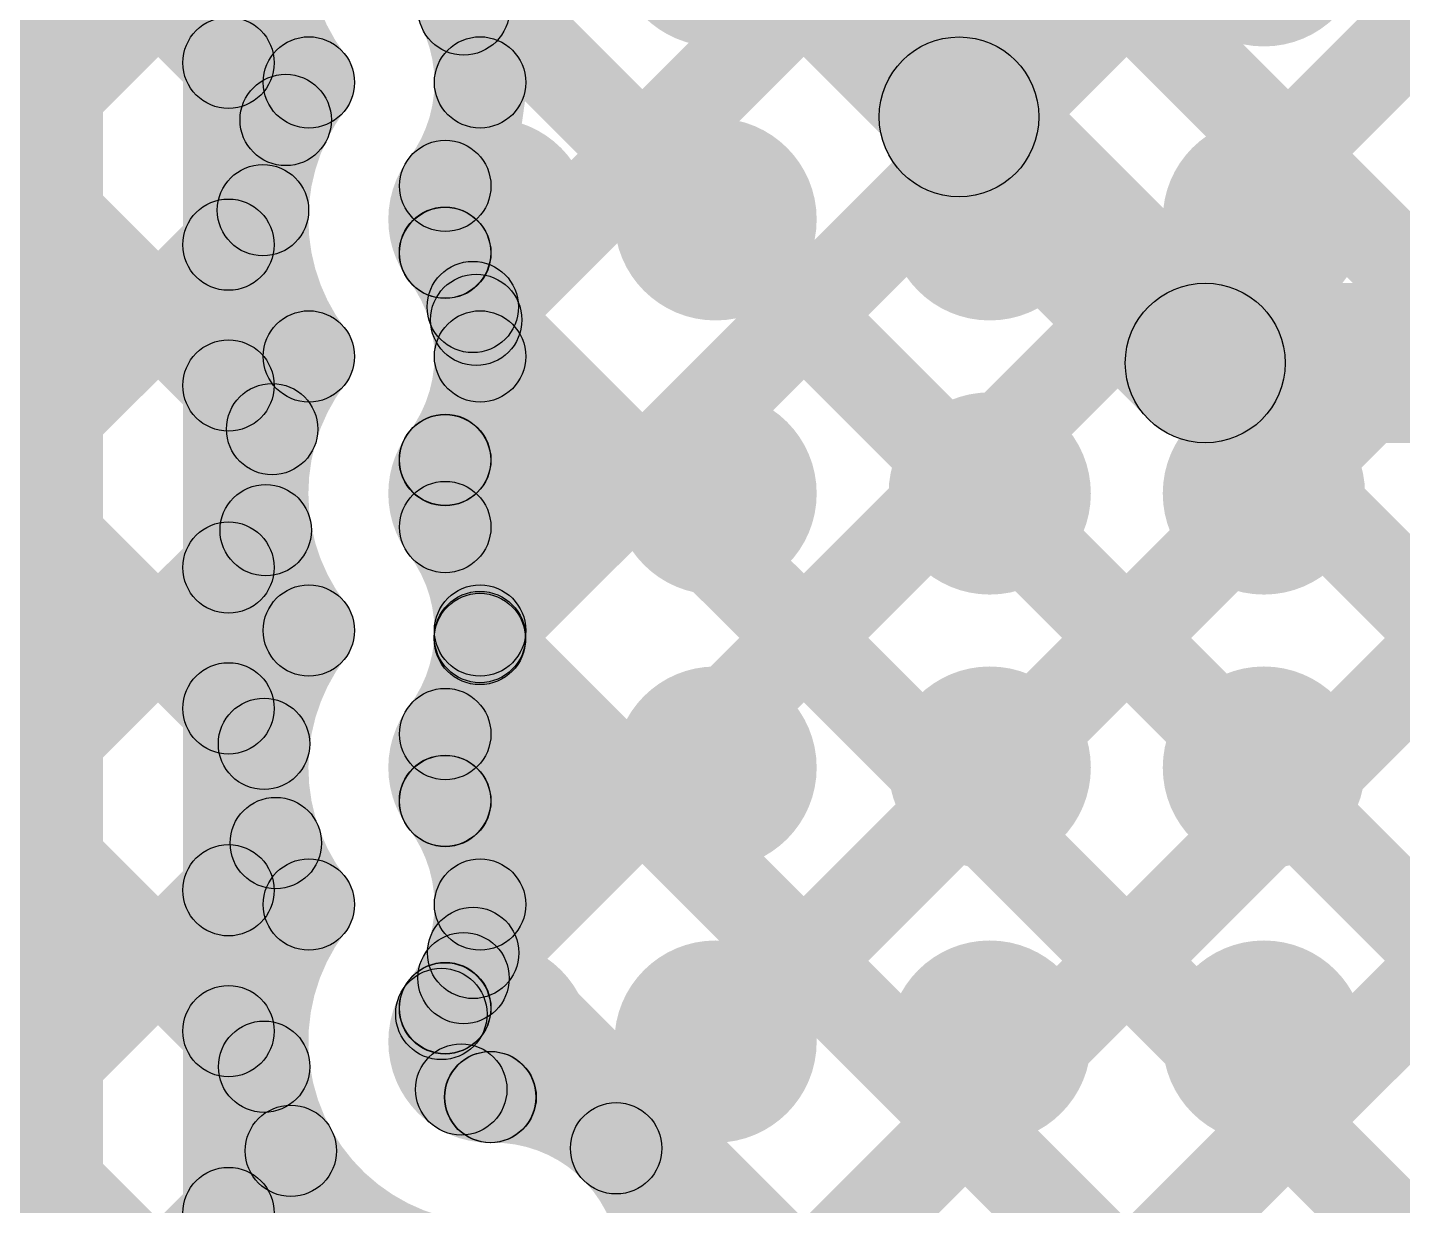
# Model space of a CAD drawing. Header units: millimetres. Extents: x -0.28 to 3.03, y -0.05 to 3.12.
# Drawn here: x 0.8594 to 0.9799, y 1.2116 to 1.3148 of the extents above; entities that cross this region are included whole.
import ezdxf

# ---------------------------------------------------------------- set-up
doc = ezdxf.new("R2010")
doc.units = ezdxf.units.MM
doc.header["$MEASUREMENT"] = 0
for name, color, linetype in [('BottomLayer', 5, 'Continuous'), ('TopLayer', 1, 'Continuous'), ('TopOverlay', 2, 'Continuous'), ('ViaHoleLayer', 16, 'Continuous')]:
    doc.layers.add(name, color=color, linetype=linetype)

msp = doc.modelspace()

# ---------------------------------------------------------------- hatches: boundary and pattern name
at = {"layer": 'BottomLayer'}
for points in [[(0.866, 0.978), (0.854, 0.978), (0.854, 1.473), (0.866, 1.473)], [(0.90042, 1.22871), (0.89476, 1.23436), (1.13145, 1.47106), (1.13711, 1.4654)], [(0.90044, 1.31358), (0.89478, 1.31924), (1.04412, 1.46857), (1.04977, 1.46291)], [(0.90152, 1.28638), (0.89587, 1.29204), (1.07164, 1.46781), (1.07729, 1.46215)], [(0.90185, 1.25843), (0.8962, 1.26408), (1.10018, 1.46806), (1.10583, 1.46241)], [(0.881, 0.98504), (0.873, 0.98504), (0.873, 1.45779), (0.881, 1.45779)], [(0.91379, 1.21379), (0.90813, 1.21945), (1.14167, 1.45299), (1.14733, 1.44733)], [(0.92071, 1.19243), (0.91506, 1.19809), (1.16302, 1.44606), (1.16868, 1.4404)], [(0.92738, 1.17082), (0.92173, 1.17648), (1.1911, 1.44585), (1.19676, 1.44019)], [(0.91572, 1.35221), (0.92138, 1.35787), (1.17169, 1.10756), (1.16603, 1.1019)], [(0.9095, 1.33015), (0.91516, 1.33581), (1.14947, 1.1015), (1.14381, 1.09584)], [(0.89253, 1.31883), (0.89819, 1.32449), (1.13691, 1.08577), (1.13125, 1.08012)], [(0.87417, 1.30891), (0.87983, 1.31457), (0.88484, 1.30956), (0.87918, 1.3039)], [(0.87983, 1.29297), (0.87417, 1.29863), (0.87719, 1.30164), (0.88284, 1.29599)], [(0.89558, 1.28751), (0.90123, 1.29316), (1.11283, 1.08157), (1.10717, 1.07591)], [(0.87417, 1.28063), (0.87983, 1.28629), (0.88365, 1.28247), (0.87799, 1.27681)], [(0.87983, 1.26469), (0.87417, 1.27034), (0.87743, 1.27361), (0.88309, 1.26795)], [(0.8962, 1.2586), (0.90186, 1.26425), (1.08145, 1.08466), (1.0758, 1.079)], [(0.87417, 1.25234), (0.87983, 1.258), (0.88294, 1.25489), (0.87728, 1.24924)], [(0.87983, 1.2364), (0.87417, 1.24206), (0.87831, 1.24619), (0.88396, 1.24054)], [(0.8956, 1.23091), (0.90126, 1.23657), (1.05303, 1.0848), (1.04737, 1.07915)], [(0.87417, 1.22406), (0.87983, 1.22972), (0.88295, 1.22659), (0.87729, 1.22094)], [(0.87983, 1.20812), (0.87417, 1.21377), (0.87963, 1.21923), (0.88528, 1.21357)]]:
    msp.add_hatch(color=5, dxfattribs=at).paths.add_polyline_path(points)
h = msp.add_hatch(color=5, dxfattribs=at)
edge = h.paths.add_edge_path()
edge.add_arc((0.89986, 1.32203), 0.00886, 0, 360)
h = msp.add_hatch(color=5, dxfattribs=at)
edge = h.paths.add_edge_path()
edge.add_arc((0.91967, 1.32203), 0.00886, 0, 360)
h = msp.add_hatch(color=5, dxfattribs=at)
edge = h.paths.add_edge_path()
edge.add_arc((0.94369, 1.32203), 0.00886, 0, 360)
h = msp.add_hatch(color=5, dxfattribs=at)
edge = h.paths.add_edge_path()
edge.add_arc((0.96771, 1.32203), 0.00886, 0, 360)
h = msp.add_hatch(color=5, dxfattribs=at)
edge = h.paths.add_edge_path()
edge.add_arc((0.89761, 1.31641), 0.004, 0, 360)
h = msp.add_hatch(color=5, dxfattribs=at)
edge = h.paths.add_edge_path()
edge.add_arc((0.877, 1.31174), 0.004, 0, 360)
h = msp.add_hatch(color=5, dxfattribs=at)
edge = h.paths.add_edge_path()
edge.add_arc((0.88404, 1.31002), 0.004, 0, 360)
h = msp.add_hatch(color=5, dxfattribs=at)
edge = h.paths.add_edge_path()
edge.add_arc((0.88404, 1.31002), 0.004, 0, 360)
h = msp.add_hatch(color=5, dxfattribs=at)
edge = h.paths.add_edge_path()
edge.add_arc((0.89904, 1.31002), 0.004, 0, 360)
h = msp.add_hatch(color=5, dxfattribs=at)
edge = h.paths.add_edge_path()
edge.add_arc((0.89904, 1.31002), 0.004, 0, 360)
h = msp.add_hatch(color=5, dxfattribs=at)
edge = h.paths.add_edge_path()
edge.add_arc((0.89904, 1.31002), 0.004, 0, 360)
h = msp.add_hatch(color=5, dxfattribs=at)
edge = h.paths.add_edge_path()
edge.add_arc((0.89904, 1.31002), 0.004, 0, 360)
h = msp.add_hatch(color=5, dxfattribs=at)
edge = h.paths.add_edge_path()
edge.add_arc((0.88201, 1.30673), 0.004, 0, 360)
h = msp.add_hatch(color=5, dxfattribs=at)
edge = h.paths.add_edge_path()
edge.add_arc((0.89986, 1.29802), 0.00886, 0, 360)
h = msp.add_hatch(color=5, dxfattribs=at)
edge = h.paths.add_edge_path()
edge.add_arc((0.91967, 1.29802), 0.00886, 0, 360)
h = msp.add_hatch(color=5, dxfattribs=at)
edge = h.paths.add_edge_path()
edge.add_arc((0.94369, 1.29802), 0.00886, 0, 360)
h = msp.add_hatch(color=5, dxfattribs=at)
edge = h.paths.add_edge_path()
edge.add_arc((0.96771, 1.29802), 0.00886, 0, 360)
h = msp.add_hatch(color=5, dxfattribs=at)
edge = h.paths.add_edge_path()
edge.add_arc((0.89599, 1.30095), 0.004, 0, 360)
h = msp.add_hatch(color=5, dxfattribs=at)
edge = h.paths.add_edge_path()
edge.add_arc((0.89599, 1.30095), 0.004, 0, 360)
h = msp.add_hatch(color=5, dxfattribs=at)
edge = h.paths.add_edge_path()
edge.add_arc((0.89599, 1.30095), 0.004, 0, 360)
h = msp.add_hatch(color=5, dxfattribs=at)
edge = h.paths.add_edge_path()
edge.add_arc((0.88002, 1.29882), 0.004, 0, 360)
h = msp.add_hatch(color=5, dxfattribs=at)
edge = h.paths.add_edge_path()
edge.add_arc((0.877, 1.2958), 0.004, 0, 360)
h = msp.add_hatch(color=5, dxfattribs=at)
edge = h.paths.add_edge_path()
edge.add_arc((0.89597, 1.2951), 0.004, 0, 360)
h = msp.add_hatch(color=5, dxfattribs=at)
edge = h.paths.add_edge_path()
edge.add_arc((0.89597, 1.2951), 0.004, 0, 360)
h = msp.add_hatch(color=5, dxfattribs=at)
edge = h.paths.add_edge_path()
edge.add_arc((0.89599, 1.29508), 0.004, 0, 360)
h = msp.add_hatch(color=5, dxfattribs=at)
edge = h.paths.add_edge_path()
edge.add_arc((0.8984, 1.29034), 0.004, 0, 360)
h = msp.add_hatch(color=5, dxfattribs=at)
edge = h.paths.add_edge_path()
edge.add_arc((0.8987, 1.28921), 0.004, 0, 360)
h = msp.add_hatch(color=5, dxfattribs=at)
edge = h.paths.add_edge_path()
edge.add_arc((0.88404, 1.28601), 0.004, 0, 360)
h = msp.add_hatch(color=5, dxfattribs=at)
edge = h.paths.add_edge_path()
edge.add_arc((0.88404, 1.28601), 0.004, 0, 360)
h = msp.add_hatch(color=5, dxfattribs=at)
edge = h.paths.add_edge_path()
edge.add_arc((0.89904, 1.28601), 0.004, 0, 360)
h = msp.add_hatch(color=5, dxfattribs=at)
edge = h.paths.add_edge_path()
edge.add_arc((0.89904, 1.28601), 0.004, 0, 360)
h = msp.add_hatch(color=5, dxfattribs=at)
edge = h.paths.add_edge_path()
edge.add_arc((0.89904, 1.28601), 0.004, 0, 360)
h = msp.add_hatch(color=5, dxfattribs=at)
edge = h.paths.add_edge_path()
edge.add_arc((0.89904, 1.28601), 0.004, 0, 360)
h = msp.add_hatch(color=5, dxfattribs=at)
edge = h.paths.add_edge_path()
edge.add_arc((0.877, 1.28346), 0.004, 0, 360)
h = msp.add_hatch(color=5, dxfattribs=at)
edge = h.paths.add_edge_path()
edge.add_arc((0.88082, 1.27964), 0.004, 0, 360)
h = msp.add_hatch(color=5, dxfattribs=at)
edge = h.paths.add_edge_path()
edge.add_arc((0.89986, 1.274), 0.00886, 0, 360)
h = msp.add_hatch(color=5, dxfattribs=at)
edge = h.paths.add_edge_path()
edge.add_arc((0.91967, 1.274), 0.00886, 0, 360)
h = msp.add_hatch(color=5, dxfattribs=at)
edge = h.paths.add_edge_path()
edge.add_arc((0.94369, 1.274), 0.00886, 0, 360)
h = msp.add_hatch(color=5, dxfattribs=at)
edge = h.paths.add_edge_path()
edge.add_arc((0.96771, 1.274), 0.00886, 0, 360)
h = msp.add_hatch(color=5, dxfattribs=at)
edge = h.paths.add_edge_path()
edge.add_arc((0.89597, 1.27692), 0.004, 0, 360)
h = msp.add_hatch(color=5, dxfattribs=at)
edge = h.paths.add_edge_path()
edge.add_arc((0.89597, 1.27692), 0.004, 0, 360)
h = msp.add_hatch(color=5, dxfattribs=at)
edge = h.paths.add_edge_path()
edge.add_arc((0.89599, 1.27694), 0.004, 0, 360)
h = msp.add_hatch(color=5, dxfattribs=at)
edge = h.paths.add_edge_path()
edge.add_arc((0.88026, 1.27078), 0.004, 0, 360)
h = msp.add_hatch(color=5, dxfattribs=at)
edge = h.paths.add_edge_path()
edge.add_arc((0.89599, 1.27106), 0.004, 0, 360)
h = msp.add_hatch(color=5, dxfattribs=at)
edge = h.paths.add_edge_path()
edge.add_arc((0.89599, 1.27106), 0.004, 0, 360)
h = msp.add_hatch(color=5, dxfattribs=at)
edge = h.paths.add_edge_path()
edge.add_arc((0.89599, 1.27106), 0.004, 0, 360)
h = msp.add_hatch(color=5, dxfattribs=at)
edge = h.paths.add_edge_path()
edge.add_arc((0.877, 1.26751), 0.004, 0, 360)
h = msp.add_hatch(color=5, dxfattribs=at)
edge = h.paths.add_edge_path()
edge.add_arc((0.88404, 1.26199), 0.004, 0, 360)
h = msp.add_hatch(color=5, dxfattribs=at)
edge = h.paths.add_edge_path()
edge.add_arc((0.88404, 1.26199), 0.004, 0, 360)
h = msp.add_hatch(color=5, dxfattribs=at)
edge = h.paths.add_edge_path()
edge.add_arc((0.89902, 1.26125), 0.004, 0, 360)
h = msp.add_hatch(color=5, dxfattribs=at)
edge = h.paths.add_edge_path()
edge.add_arc((0.89903, 1.26142), 0.004, 0, 360)
h = msp.add_hatch(color=5, dxfattribs=at)
edge = h.paths.add_edge_path()
edge.add_arc((0.89904, 1.26199), 0.004, 0, 360)
h = msp.add_hatch(color=5, dxfattribs=at)
edge = h.paths.add_edge_path()
edge.add_arc((0.89904, 1.26199), 0.004, 0, 360)
h = msp.add_hatch(color=5, dxfattribs=at)
edge = h.paths.add_edge_path()
edge.add_arc((0.89904, 1.26199), 0.004, 0, 360)
h = msp.add_hatch(color=5, dxfattribs=at)
edge = h.paths.add_edge_path()
edge.add_arc((0.89904, 1.26199), 0.004, 0, 360)
h = msp.add_hatch(color=5, dxfattribs=at)
edge = h.paths.add_edge_path()
edge.add_arc((0.877, 1.25517), 0.004, 0, 360)
h = msp.add_hatch(color=5, dxfattribs=at)
edge = h.paths.add_edge_path()
edge.add_arc((0.89986, 1.24998), 0.00886, 0, 360)
h = msp.add_hatch(color=5, dxfattribs=at)
edge = h.paths.add_edge_path()
edge.add_arc((0.91967, 1.24998), 0.00886, 0, 360)
h = msp.add_hatch(color=5, dxfattribs=at)
edge = h.paths.add_edge_path()
edge.add_arc((0.94369, 1.24998), 0.00886, 0, 360)
h = msp.add_hatch(color=5, dxfattribs=at)
edge = h.paths.add_edge_path()
edge.add_arc((0.96771, 1.24998), 0.00886, 0, 360)
h = msp.add_hatch(color=5, dxfattribs=at)
edge = h.paths.add_edge_path()
edge.add_arc((0.89599, 1.25292), 0.004, 0, 360)
h = msp.add_hatch(color=5, dxfattribs=at)
edge = h.paths.add_edge_path()
edge.add_arc((0.89599, 1.25292), 0.004, 0, 360)
h = msp.add_hatch(color=5, dxfattribs=at)
edge = h.paths.add_edge_path()
edge.add_arc((0.89599, 1.25292), 0.004, 0, 360)
h = msp.add_hatch(color=5, dxfattribs=at)
edge = h.paths.add_edge_path()
edge.add_arc((0.88011, 1.25206), 0.004, 0, 360)
h = msp.add_hatch(color=5, dxfattribs=at)
edge = h.paths.add_edge_path()
edge.add_arc((0.89597, 1.24707), 0.004, 0, 360)
h = msp.add_hatch(color=5, dxfattribs=at)
edge = h.paths.add_edge_path()
edge.add_arc((0.89597, 1.24707), 0.004, 0, 360)
h = msp.add_hatch(color=5, dxfattribs=at)
edge = h.paths.add_edge_path()
edge.add_arc((0.89599, 1.24705), 0.004, 0, 360)
h = msp.add_hatch(color=5, dxfattribs=at)
edge = h.paths.add_edge_path()
edge.add_arc((0.88114, 1.24337), 0.004, 0, 360)
h = msp.add_hatch(color=5, dxfattribs=at)
edge = h.paths.add_edge_path()
edge.add_arc((0.877, 1.23923), 0.004, 0, 360)
h = msp.add_hatch(color=5, dxfattribs=at)
edge = h.paths.add_edge_path()
edge.add_arc((0.88404, 1.23798), 0.004, 0, 360)
h = msp.add_hatch(color=5, dxfattribs=at)
edge = h.paths.add_edge_path()
edge.add_arc((0.88404, 1.23798), 0.004, 0, 360)
h = msp.add_hatch(color=5, dxfattribs=at)
edge = h.paths.add_edge_path()
edge.add_arc((0.89904, 1.23798), 0.004, 0, 360)
h = msp.add_hatch(color=5, dxfattribs=at)
edge = h.paths.add_edge_path()
edge.add_arc((0.89904, 1.23798), 0.004, 0, 360)
h = msp.add_hatch(color=5, dxfattribs=at)
edge = h.paths.add_edge_path()
edge.add_arc((0.89904, 1.23798), 0.004, 0, 360)
h = msp.add_hatch(color=5, dxfattribs=at)
edge = h.paths.add_edge_path()
edge.add_arc((0.89904, 1.23798), 0.004, 0, 360)
h = msp.add_hatch(color=5, dxfattribs=at)
edge = h.paths.add_edge_path()
edge.add_arc((0.89843, 1.23374), 0.004, 0, 360)
h = msp.add_hatch(color=5, dxfattribs=at)
edge = h.paths.add_edge_path()
edge.add_arc((0.89986, 1.22597), 0.00886, 0, 360)
h = msp.add_hatch(color=5, dxfattribs=at)
edge = h.paths.add_edge_path()
edge.add_arc((0.89759, 1.23153), 0.004, 0, 360)
h = msp.add_hatch(color=5, dxfattribs=at)
edge = h.paths.add_edge_path()
edge.add_arc((0.91967, 1.22597), 0.00886, 0, 360)
h = msp.add_hatch(color=5, dxfattribs=at)
edge = h.paths.add_edge_path()
edge.add_arc((0.94369, 1.22597), 0.00886, 0, 360)
h = msp.add_hatch(color=5, dxfattribs=at)
edge = h.paths.add_edge_path()
edge.add_arc((0.96771, 1.22597), 0.00886, 0, 360)
h = msp.add_hatch(color=5, dxfattribs=at)
edge = h.paths.add_edge_path()
edge.add_arc((0.89565, 1.22839), 0.004, 0, 360)
h = msp.add_hatch(color=5, dxfattribs=at)
edge = h.paths.add_edge_path()
edge.add_arc((0.89597, 1.22888), 0.004, 0, 360)
h = msp.add_hatch(color=5, dxfattribs=at)
edge = h.paths.add_edge_path()
edge.add_arc((0.89599, 1.22891), 0.004, 0, 360)
h = msp.add_hatch(color=5, dxfattribs=at)
edge = h.paths.add_edge_path()
edge.add_arc((0.877, 1.22689), 0.004, 0, 360)
h = msp.add_hatch(color=5, dxfattribs=at)
edge = h.paths.add_edge_path()
edge.add_arc((0.88012, 1.22377), 0.004, 0, 360)
h = msp.add_hatch(color=5, dxfattribs=at)
edge = h.paths.add_edge_path()
edge.add_arc((0.89739, 1.22178), 0.004, 0, 360)
h = msp.add_hatch(color=5, dxfattribs=at)
edge = h.paths.add_edge_path()
edge.add_arc((0.89993, 1.22111), 0.004, 0, 360)
h = msp.add_hatch(color=5, dxfattribs=at)
edge = h.paths.add_edge_path()
edge.add_arc((0.89996, 1.22111), 0.004, 0, 360)
h = msp.add_hatch(color=5, dxfattribs=at)
edge = h.paths.add_edge_path()
edge.add_arc((0.88246, 1.2164), 0.004, 0, 360)
h = msp.add_hatch(color=5, dxfattribs=at)
edge = h.paths.add_edge_path()
edge.add_arc((0.91096, 1.21662), 0.004, 0, 360)
h = msp.add_hatch(color=5, dxfattribs=at)
edge = h.paths.add_edge_path()
edge.add_arc((0.877, 1.21095), 0.004, 0, 360)
at = {"layer": 'TopLayer'}
for points in [[(0.65535, 1.52773), (0.66101, 1.53339), (0.88484, 1.30956), (0.87918, 1.3039)], [(0.65535, 1.49945), (0.66101, 1.5051), (0.88365, 1.28247), (0.87799, 1.27681)], [(0.90152, 1.28638), (0.89587, 1.29204), (1.0803, 1.47647), (1.08596, 1.47082)], [(0.90185, 1.25843), (0.8962, 1.26408), (1.10604, 1.47393), (1.11169, 1.46827)], [(0.90044, 1.31358), (0.89478, 1.31924), (1.04868, 1.47314), (1.05434, 1.46748)], [(0.90042, 1.22871), (0.89476, 1.23436), (1.13145, 1.47106), (1.13711, 1.4654)], [(0.66435, 1.46216), (0.67001, 1.46782), (0.88294, 1.25489), (0.87728, 1.24924)], [(0.91379, 1.21379), (0.90813, 1.21945), (1.14167, 1.45299), (1.14733, 1.44733)], [(0.92071, 1.19243), (0.91506, 1.19809), (1.16302, 1.44606), (1.16868, 1.4404)], [(0.92738, 1.17082), (0.92173, 1.17648), (1.1857, 1.44045), (1.19135, 1.43479)], [(0.66435, 1.43388), (0.67001, 1.43954), (0.88295, 1.22659), (0.87729, 1.22094)], [(0.65468, 1.41527), (0.66033, 1.42093), (0.90278, 1.17849), (0.89712, 1.17283)], [(0.91572, 1.35221), (0.92138, 1.35787), (1.17169, 1.10756), (1.16603, 1.1019)], [(0.9095, 1.33015), (0.91516, 1.33581), (1.14947, 1.1015), (1.14381, 1.09584)], [(0.52574, 0.96717), (0.52009, 0.97283), (0.87809, 1.33083), (0.88375, 1.32517)], [(0.89253, 1.31883), (0.89819, 1.32449), (1.13691, 1.08577), (1.13125, 1.08012)], [(0.55403, 0.96717), (0.54837, 0.97283), (0.87719, 1.30164), (0.88284, 1.29599)], [(0.89558, 1.28751), (0.90123, 1.29316), (1.11283, 1.08157), (1.10717, 1.07591)], [(0.58231, 0.96717), (0.57666, 0.97283), (0.87743, 1.27361), (0.88309, 1.26795)], [(0.8962, 1.2586), (0.90186, 1.26425), (1.08145, 1.08466), (1.0758, 1.079)], [(0.6106, 0.96717), (0.60494, 0.97283), (0.87831, 1.24619), (0.88396, 1.24054)], [(0.8956, 1.23091), (0.90126, 1.23657), (1.05303, 1.0848), (1.04737, 1.07915)], [(0.63888, 0.96717), (0.63323, 0.97283), (0.87963, 1.21923), (0.88528, 1.21357)]]:
    msp.add_hatch(color=1, dxfattribs=at).paths.add_polyline_path(points)
h = msp.add_hatch(color=1, dxfattribs=at)
edge = h.paths.add_edge_path()
edge.add_arc((0.89986, 1.32203), 0.00886, 0, 360)
h = msp.add_hatch(color=1, dxfattribs=at)
edge = h.paths.add_edge_path()
edge.add_arc((0.91967, 1.32203), 0.00886, 0, 360)
h = msp.add_hatch(color=1, dxfattribs=at)
edge = h.paths.add_edge_path()
edge.add_arc((0.94369, 1.32203), 0.00886, 0, 360)
h = msp.add_hatch(color=1, dxfattribs=at)
edge = h.paths.add_edge_path()
edge.add_arc((0.96771, 1.32203), 0.00886, 0, 360)
h = msp.add_hatch(color=1, dxfattribs=at)
edge = h.paths.add_edge_path()
edge.add_arc((0.89761, 1.31641), 0.004, 0, 360)
h = msp.add_hatch(color=1, dxfattribs=at)
edge = h.paths.add_edge_path()
edge.add_arc((0.88404, 1.31002), 0.004, 0, 360)
h = msp.add_hatch(color=1, dxfattribs=at)
edge = h.paths.add_edge_path()
edge.add_arc((0.88404, 1.31002), 0.004, 0, 360)
h = msp.add_hatch(color=1, dxfattribs=at)
edge = h.paths.add_edge_path()
edge.add_arc((0.89904, 1.31002), 0.004, 0, 360)
h = msp.add_hatch(color=1, dxfattribs=at)
edge = h.paths.add_edge_path()
edge.add_arc((0.89904, 1.31002), 0.004, 0, 360)
h = msp.add_hatch(color=1, dxfattribs=at)
edge = h.paths.add_edge_path()
edge.add_arc((0.89904, 1.31002), 0.004, 0, 360)
h = msp.add_hatch(color=1, dxfattribs=at)
edge = h.paths.add_edge_path()
edge.add_arc((0.89904, 1.31002), 0.004, 0, 360)
h = msp.add_hatch(color=1, dxfattribs=at)
edge = h.paths.add_edge_path()
edge.add_arc((0.88201, 1.30673), 0.004, 0, 360)
h = msp.add_hatch(color=1, dxfattribs=at)
edge = h.paths.add_edge_path()
edge.add_arc((0.89986, 1.29802), 0.00886, 0, 360)
h = msp.add_hatch(color=1, dxfattribs=at)
edge = h.paths.add_edge_path()
edge.add_arc((0.91967, 1.29802), 0.00886, 0, 360)
h = msp.add_hatch(color=1, dxfattribs=at)
edge = h.paths.add_edge_path()
edge.add_arc((0.94369, 1.29802), 0.00886, 0, 360)
h = msp.add_hatch(color=1, dxfattribs=at)
edge = h.paths.add_edge_path()
edge.add_arc((0.96771, 1.29802), 0.00886, 0, 360)
h = msp.add_hatch(color=1, dxfattribs=at)
edge = h.paths.add_edge_path()
edge.add_arc((0.89599, 1.30095), 0.004, 0, 360)
h = msp.add_hatch(color=1, dxfattribs=at)
edge = h.paths.add_edge_path()
edge.add_arc((0.89599, 1.30095), 0.004, 0, 360)
h = msp.add_hatch(color=1, dxfattribs=at)
edge = h.paths.add_edge_path()
edge.add_arc((0.89599, 1.30095), 0.004, 0, 360)
h = msp.add_hatch(color=1, dxfattribs=at)
edge = h.paths.add_edge_path()
edge.add_arc((0.88002, 1.29882), 0.004, 0, 360)
h = msp.add_hatch(color=1, dxfattribs=at)
edge = h.paths.add_edge_path()
edge.add_arc((0.89597, 1.2951), 0.004, 0, 360)
h = msp.add_hatch(color=1, dxfattribs=at)
edge = h.paths.add_edge_path()
edge.add_arc((0.89597, 1.2951), 0.004, 0, 360)
h = msp.add_hatch(color=1, dxfattribs=at)
edge = h.paths.add_edge_path()
edge.add_arc((0.89599, 1.29508), 0.004, 0, 360)
h = msp.add_hatch(color=1, dxfattribs=at)
edge = h.paths.add_edge_path()
edge.add_arc((0.8984, 1.29034), 0.004, 0, 360)
h = msp.add_hatch(color=1, dxfattribs=at)
edge = h.paths.add_edge_path()
edge.add_arc((0.8987, 1.28921), 0.004, 0, 360)
h = msp.add_hatch(color=1, dxfattribs=at)
edge = h.paths.add_edge_path()
edge.add_arc((0.88404, 1.28601), 0.004, 0, 360)
h = msp.add_hatch(color=1, dxfattribs=at)
edge = h.paths.add_edge_path()
edge.add_arc((0.88404, 1.28601), 0.004, 0, 360)
h = msp.add_hatch(color=1, dxfattribs=at)
edge = h.paths.add_edge_path()
edge.add_arc((0.89904, 1.28601), 0.004, 0, 360)
h = msp.add_hatch(color=1, dxfattribs=at)
edge = h.paths.add_edge_path()
edge.add_arc((0.89904, 1.28601), 0.004, 0, 360)
h = msp.add_hatch(color=1, dxfattribs=at)
edge = h.paths.add_edge_path()
edge.add_arc((0.89904, 1.28601), 0.004, 0, 360)
h = msp.add_hatch(color=1, dxfattribs=at)
edge = h.paths.add_edge_path()
edge.add_arc((0.89904, 1.28601), 0.004, 0, 360)
h = msp.add_hatch(color=1, dxfattribs=at)
edge = h.paths.add_edge_path()
edge.add_arc((0.88082, 1.27964), 0.004, 0, 360)
h = msp.add_hatch(color=1, dxfattribs=at)
edge = h.paths.add_edge_path()
edge.add_arc((0.89986, 1.274), 0.00886, 0, 360)
h = msp.add_hatch(color=1, dxfattribs=at)
edge = h.paths.add_edge_path()
edge.add_arc((0.91967, 1.274), 0.00886, 0, 360)
h = msp.add_hatch(color=1, dxfattribs=at)
edge = h.paths.add_edge_path()
edge.add_arc((0.94369, 1.274), 0.00886, 0, 360)
h = msp.add_hatch(color=1, dxfattribs=at)
edge = h.paths.add_edge_path()
edge.add_arc((0.96771, 1.274), 0.00886, 0, 360)
h = msp.add_hatch(color=1, dxfattribs=at)
edge = h.paths.add_edge_path()
edge.add_arc((0.89597, 1.27692), 0.004, 0, 360)
h = msp.add_hatch(color=1, dxfattribs=at)
edge = h.paths.add_edge_path()
edge.add_arc((0.89597, 1.27692), 0.004, 0, 360)
h = msp.add_hatch(color=1, dxfattribs=at)
edge = h.paths.add_edge_path()
edge.add_arc((0.89599, 1.27694), 0.004, 0, 360)
h = msp.add_hatch(color=1, dxfattribs=at)
edge = h.paths.add_edge_path()
edge.add_arc((0.88026, 1.27078), 0.004, 0, 360)
h = msp.add_hatch(color=1, dxfattribs=at)
edge = h.paths.add_edge_path()
edge.add_arc((0.89599, 1.27106), 0.004, 0, 360)
h = msp.add_hatch(color=1, dxfattribs=at)
edge = h.paths.add_edge_path()
edge.add_arc((0.89599, 1.27106), 0.004, 0, 360)
h = msp.add_hatch(color=1, dxfattribs=at)
edge = h.paths.add_edge_path()
edge.add_arc((0.89599, 1.27106), 0.004, 0, 360)
h = msp.add_hatch(color=1, dxfattribs=at)
edge = h.paths.add_edge_path()
edge.add_arc((0.88404, 1.26199), 0.004, 0, 360)
h = msp.add_hatch(color=1, dxfattribs=at)
edge = h.paths.add_edge_path()
edge.add_arc((0.88404, 1.26199), 0.004, 0, 360)
h = msp.add_hatch(color=1, dxfattribs=at)
edge = h.paths.add_edge_path()
edge.add_arc((0.89902, 1.26125), 0.004, 0, 360)
h = msp.add_hatch(color=1, dxfattribs=at)
edge = h.paths.add_edge_path()
edge.add_arc((0.89903, 1.26142), 0.004, 0, 360)
h = msp.add_hatch(color=1, dxfattribs=at)
edge = h.paths.add_edge_path()
edge.add_arc((0.89904, 1.26199), 0.004, 0, 360)
h = msp.add_hatch(color=1, dxfattribs=at)
edge = h.paths.add_edge_path()
edge.add_arc((0.89904, 1.26199), 0.004, 0, 360)
h = msp.add_hatch(color=1, dxfattribs=at)
edge = h.paths.add_edge_path()
edge.add_arc((0.89904, 1.26199), 0.004, 0, 360)
h = msp.add_hatch(color=1, dxfattribs=at)
edge = h.paths.add_edge_path()
edge.add_arc((0.89904, 1.26199), 0.004, 0, 360)
h = msp.add_hatch(color=1, dxfattribs=at)
edge = h.paths.add_edge_path()
edge.add_arc((0.89986, 1.24998), 0.00886, 0, 360)
h = msp.add_hatch(color=1, dxfattribs=at)
edge = h.paths.add_edge_path()
edge.add_arc((0.91967, 1.24998), 0.00886, 0, 360)
h = msp.add_hatch(color=1, dxfattribs=at)
edge = h.paths.add_edge_path()
edge.add_arc((0.94369, 1.24998), 0.00886, 0, 360)
h = msp.add_hatch(color=1, dxfattribs=at)
edge = h.paths.add_edge_path()
edge.add_arc((0.96771, 1.24998), 0.00886, 0, 360)
h = msp.add_hatch(color=1, dxfattribs=at)
edge = h.paths.add_edge_path()
edge.add_arc((0.89599, 1.25292), 0.004, 0, 360)
h = msp.add_hatch(color=1, dxfattribs=at)
edge = h.paths.add_edge_path()
edge.add_arc((0.89599, 1.25292), 0.004, 0, 360)
h = msp.add_hatch(color=1, dxfattribs=at)
edge = h.paths.add_edge_path()
edge.add_arc((0.89599, 1.25292), 0.004, 0, 360)
h = msp.add_hatch(color=1, dxfattribs=at)
edge = h.paths.add_edge_path()
edge.add_arc((0.88011, 1.25206), 0.004, 0, 360)
h = msp.add_hatch(color=1, dxfattribs=at)
edge = h.paths.add_edge_path()
edge.add_arc((0.89597, 1.24707), 0.004, 0, 360)
h = msp.add_hatch(color=1, dxfattribs=at)
edge = h.paths.add_edge_path()
edge.add_arc((0.89597, 1.24707), 0.004, 0, 360)
h = msp.add_hatch(color=1, dxfattribs=at)
edge = h.paths.add_edge_path()
edge.add_arc((0.89599, 1.24705), 0.004, 0, 360)
h = msp.add_hatch(color=1, dxfattribs=at)
edge = h.paths.add_edge_path()
edge.add_arc((0.88114, 1.24337), 0.004, 0, 360)
h = msp.add_hatch(color=1, dxfattribs=at)
edge = h.paths.add_edge_path()
edge.add_arc((0.88404, 1.23798), 0.004, 0, 360)
h = msp.add_hatch(color=1, dxfattribs=at)
edge = h.paths.add_edge_path()
edge.add_arc((0.88404, 1.23798), 0.004, 0, 360)
h = msp.add_hatch(color=1, dxfattribs=at)
edge = h.paths.add_edge_path()
edge.add_arc((0.89904, 1.23798), 0.004, 0, 360)
h = msp.add_hatch(color=1, dxfattribs=at)
edge = h.paths.add_edge_path()
edge.add_arc((0.89904, 1.23798), 0.004, 0, 360)
h = msp.add_hatch(color=1, dxfattribs=at)
edge = h.paths.add_edge_path()
edge.add_arc((0.89904, 1.23798), 0.004, 0, 360)
h = msp.add_hatch(color=1, dxfattribs=at)
edge = h.paths.add_edge_path()
edge.add_arc((0.89904, 1.23798), 0.004, 0, 360)
h = msp.add_hatch(color=1, dxfattribs=at)
edge = h.paths.add_edge_path()
edge.add_arc((0.89843, 1.23374), 0.004, 0, 360)
h = msp.add_hatch(color=1, dxfattribs=at)
edge = h.paths.add_edge_path()
edge.add_arc((0.89986, 1.22597), 0.00886, 0, 360)
h = msp.add_hatch(color=1, dxfattribs=at)
edge = h.paths.add_edge_path()
edge.add_arc((0.89759, 1.23153), 0.004, 0, 360)
h = msp.add_hatch(color=1, dxfattribs=at)
edge = h.paths.add_edge_path()
edge.add_arc((0.91967, 1.22597), 0.00886, 0, 360)
h = msp.add_hatch(color=1, dxfattribs=at)
edge = h.paths.add_edge_path()
edge.add_arc((0.94369, 1.22597), 0.00886, 0, 360)
h = msp.add_hatch(color=1, dxfattribs=at)
edge = h.paths.add_edge_path()
edge.add_arc((0.96771, 1.22597), 0.00886, 0, 360)
h = msp.add_hatch(color=1, dxfattribs=at)
edge = h.paths.add_edge_path()
edge.add_arc((0.89565, 1.22839), 0.004, 0, 360)
h = msp.add_hatch(color=1, dxfattribs=at)
edge = h.paths.add_edge_path()
edge.add_arc((0.89597, 1.22888), 0.004, 0, 360)
h = msp.add_hatch(color=1, dxfattribs=at)
edge = h.paths.add_edge_path()
edge.add_arc((0.89599, 1.22891), 0.004, 0, 360)
h = msp.add_hatch(color=1, dxfattribs=at)
edge = h.paths.add_edge_path()
edge.add_arc((0.88012, 1.22377), 0.004, 0, 360)
h = msp.add_hatch(color=1, dxfattribs=at)
edge = h.paths.add_edge_path()
edge.add_arc((0.89739, 1.22178), 0.004, 0, 360)
h = msp.add_hatch(color=1, dxfattribs=at)
edge = h.paths.add_edge_path()
edge.add_arc((0.89993, 1.22111), 0.004, 0, 360)
h = msp.add_hatch(color=1, dxfattribs=at)
edge = h.paths.add_edge_path()
edge.add_arc((0.89996, 1.22111), 0.004, 0, 360)
h = msp.add_hatch(color=1, dxfattribs=at)
edge = h.paths.add_edge_path()
edge.add_arc((0.88246, 1.2164), 0.004, 0, 360)
h = msp.add_hatch(color=1, dxfattribs=at)
edge = h.paths.add_edge_path()
edge.add_arc((0.91096, 1.21662), 0.004, 0, 360)
at = {"layer": 'TopOverlay'}
for points in [[(0.948, 1.307), (0.934, 1.307), (0.934, 1.395), (0.948, 1.395)], [(0.93605, 1.30205), (0.94595, 1.31195), (0.96752, 1.29038), (0.95762, 1.28048)], [(0.96257, 1.27843), (0.96257, 1.29243), (1.83043, 1.29243), (1.83043, 1.27843)]]:
    msp.add_hatch(color=2, dxfattribs=at).paths.add_polyline_path(points)
h = msp.add_hatch(color=2, dxfattribs=at)
edge = h.paths.add_edge_path()
edge.add_arc((0.941, 1.307), 0.007, 0, 360)
h = msp.add_hatch(color=2, dxfattribs=at)
edge = h.paths.add_edge_path()
edge.add_arc((0.941, 1.307), 0.007, 0, 360)
h = msp.add_hatch(color=2, dxfattribs=at)
edge = h.paths.add_edge_path()
edge.add_arc((0.96257, 1.28543), 0.007, 0, 360)
h = msp.add_hatch(color=2, dxfattribs=at)
edge = h.paths.add_edge_path()
edge.add_arc((0.96257, 1.28543), 0.007, 0, 360)
at = {"layer": 'ViaHoleLayer'}
h = msp.add_hatch(color=16, dxfattribs=at)
edge = h.paths.add_edge_path()
edge.add_arc((0.89986, 1.29802), 0.00591, 0, 360)
h = msp.add_hatch(color=16, dxfattribs=at)
edge = h.paths.add_edge_path()
edge.add_arc((0.91967, 1.29802), 0.00591, 0, 360)
h = msp.add_hatch(color=16, dxfattribs=at)
edge = h.paths.add_edge_path()
edge.add_arc((0.94369, 1.29802), 0.00591, 0, 360)
h = msp.add_hatch(color=16, dxfattribs=at)
edge = h.paths.add_edge_path()
edge.add_arc((0.96771, 1.29802), 0.00591, 0, 360)
h = msp.add_hatch(color=16, dxfattribs=at)
edge = h.paths.add_edge_path()
edge.add_arc((0.89986, 1.274), 0.00591, 0, 360)
h = msp.add_hatch(color=16, dxfattribs=at)
edge = h.paths.add_edge_path()
edge.add_arc((0.91967, 1.274), 0.00591, 0, 360)
h = msp.add_hatch(color=16, dxfattribs=at)
edge = h.paths.add_edge_path()
edge.add_arc((0.94369, 1.274), 0.00591, 0, 360)
h = msp.add_hatch(color=16, dxfattribs=at)
edge = h.paths.add_edge_path()
edge.add_arc((0.96771, 1.274), 0.00591, 0, 360)
h = msp.add_hatch(color=16, dxfattribs=at)
edge = h.paths.add_edge_path()
edge.add_arc((0.89986, 1.24998), 0.00591, 0, 360)
h = msp.add_hatch(color=16, dxfattribs=at)
edge = h.paths.add_edge_path()
edge.add_arc((0.91967, 1.24998), 0.00591, 0, 360)
h = msp.add_hatch(color=16, dxfattribs=at)
edge = h.paths.add_edge_path()
edge.add_arc((0.94369, 1.24998), 0.00591, 0, 360)
h = msp.add_hatch(color=16, dxfattribs=at)
edge = h.paths.add_edge_path()
edge.add_arc((0.96771, 1.24998), 0.00591, 0, 360)
h = msp.add_hatch(color=16, dxfattribs=at)
edge = h.paths.add_edge_path()
edge.add_arc((0.89986, 1.22597), 0.00591, 0, 360)
h = msp.add_hatch(color=16, dxfattribs=at)
edge = h.paths.add_edge_path()
edge.add_arc((0.91967, 1.22597), 0.00591, 0, 360)
h = msp.add_hatch(color=16, dxfattribs=at)
edge = h.paths.add_edge_path()
edge.add_arc((0.94369, 1.22597), 0.00591, 0, 360)
h = msp.add_hatch(color=16, dxfattribs=at)
edge = h.paths.add_edge_path()
edge.add_arc((0.96771, 1.22597), 0.00591, 0, 360)

# ---------------------------------------------------------------- linework, layer by layer
at = {"layer": 'BottomLayer', "const_width": 0.008}
for points in [[(0.88404, 1.31002, -0.62702), (0.90026, 1.34189)], [(0.89599, 1.31909, -0.163781), (0.89904, 1.31002)], [(0.89599, 1.31909, -0.16378), (0.89904, 1.31002)], [(0.88404, 1.28601, -0.336592), (0.88404, 1.31002)], [(0.89904, 1.31002, -0.163781), (0.89599, 1.30095)], [(0.89904, 1.31002, -0.163781), (0.89599, 1.30095)], [(0.89597, 1.2951, -0.335041), (0.89599, 1.30095)], [(0.89597, 1.2951, -0.164246), (0.89904, 1.28601)], [(0.89599, 1.29508, -0.163782), (0.89904, 1.28601)], [(0.88404, 1.26199, -0.336592), (0.88404, 1.28601)], [(0.89904, 1.28601, -0.164246), (0.89597, 1.27692)], [(0.89904, 1.28601, -0.163782), (0.89599, 1.27694)], [(0.89599, 1.27106, -0.335041), (0.89597, 1.27692)], [(0.89599, 1.27106, -0.163781), (0.89904, 1.26199)], [(0.89599, 1.27106, -0.163781), (0.89904, 1.26199)], [(0.88404, 1.23798, -0.336592), (0.88404, 1.26199)], [(0.89904, 1.26199, -0.163781), (0.89599, 1.25292)], [(0.89904, 1.26199, -0.16378), (0.89599, 1.25292)], [(0.89597, 1.24707, -0.33504), (0.89599, 1.25292)], [(0.89597, 1.24707, -0.164246), (0.89904, 1.23798)], [(0.89599, 1.24705, -0.163782), (0.89904, 1.23798)], [(0.90026, 1.20611, -0.627022), (0.88404, 1.23798)], [(0.89904, 1.23798, -0.164246), (0.89597, 1.22888)], [(0.89904, 1.23798, -0.163782), (0.89599, 1.22891)], [(0.89739, 1.22178, -0.008625), (0.89565, 1.22839)], [(0.89993, 1.22111, -0.420629), (0.91526, 1.20611)], [(0.89996, 1.22111, -0.420098), (0.91526, 1.20611)]]:
    msp.add_lwpolyline(points, format="xyb", dxfattribs=at)
at = {"layer": 'BottomLayer'}
for centre in [(0.89761, 1.31641), (0.877, 1.31174), (0.88404, 1.31002), (0.88404, 1.31002), (0.89904, 1.31002), (0.89904, 1.31002), (0.89904, 1.31002), (0.89904, 1.31002), (0.88201, 1.30673), (0.89599, 1.30095), (0.89599, 1.30095), (0.89599, 1.30095), (0.88002, 1.29882), (0.877, 1.2958), (0.89597, 1.2951), (0.89597, 1.2951), (0.89599, 1.29508), (0.8984, 1.29034), (0.8987, 1.28921), (0.88404, 1.28601), (0.88404, 1.28601), (0.89904, 1.28601), (0.89904, 1.28601), (0.89904, 1.28601), (0.89904, 1.28601), (0.877, 1.28346), (0.88082, 1.27964), (0.89597, 1.27692), (0.89597, 1.27692), (0.89599, 1.27694), (0.88026, 1.27078), (0.89599, 1.27106), (0.89599, 1.27106), (0.89599, 1.27106), (0.877, 1.26751), (0.88404, 1.26199), (0.88404, 1.26199), (0.89902, 1.26125), (0.89903, 1.26142), (0.89904, 1.26199), (0.89904, 1.26199), (0.89904, 1.26199), (0.89904, 1.26199), (0.877, 1.25517), (0.89599, 1.25292), (0.89599, 1.25292), (0.89599, 1.25292), (0.88011, 1.25206), (0.89597, 1.24707), (0.89597, 1.24707), (0.89599, 1.24705), (0.88114, 1.24337), (0.877, 1.23923), (0.88404, 1.23798), (0.88404, 1.23798), (0.89904, 1.23798), (0.89904, 1.23798), (0.89904, 1.23798), (0.89904, 1.23798), (0.89843, 1.23374), (0.89759, 1.23153), (0.89565, 1.22839), (0.89597, 1.22888), (0.89599, 1.22891), (0.877, 1.22689), (0.88012, 1.22377), (0.89739, 1.22178), (0.89993, 1.22111), (0.89996, 1.22111), (0.88246, 1.2164), (0.91096, 1.21662), (0.877, 1.21095)]:
    msp.add_circle(centre, 0.004, dxfattribs=at)
at = {"layer": 'TopLayer', "const_width": 0.008}
for points in [[(0.88404, 1.31002, -0.62702), (0.90026, 1.34189)], [(0.89599, 1.31909, -0.163781), (0.89904, 1.31002)], [(0.89599, 1.31909, -0.16378), (0.89904, 1.31002)], [(0.88404, 1.28601, -0.336592), (0.88404, 1.31002)], [(0.89904, 1.31002, -0.163781), (0.89599, 1.30095)], [(0.89904, 1.31002, -0.163781), (0.89599, 1.30095)], [(0.89597, 1.2951, -0.335041), (0.89599, 1.30095)], [(0.89597, 1.2951, -0.164246), (0.89904, 1.28601)], [(0.89599, 1.29508, -0.163782), (0.89904, 1.28601)], [(0.88404, 1.26199, -0.336592), (0.88404, 1.28601)], [(0.89904, 1.28601, -0.164246), (0.89597, 1.27692)], [(0.89904, 1.28601, -0.163782), (0.89599, 1.27694)], [(0.89599, 1.27106, -0.335041), (0.89597, 1.27692)], [(0.89599, 1.27106, -0.163781), (0.89904, 1.26199)], [(0.89599, 1.27106, -0.163781), (0.89904, 1.26199)], [(0.88404, 1.23798, -0.336592), (0.88404, 1.26199)], [(0.89904, 1.26199, -0.163781), (0.89599, 1.25292)], [(0.89904, 1.26199, -0.16378), (0.89599, 1.25292)], [(0.89597, 1.24707, -0.33504), (0.89599, 1.25292)], [(0.89597, 1.24707, -0.164246), (0.89904, 1.23798)], [(0.89599, 1.24705, -0.163782), (0.89904, 1.23798)], [(0.90026, 1.20611, -0.627022), (0.88404, 1.23798)], [(0.89904, 1.23798, -0.164246), (0.89597, 1.22888)], [(0.89904, 1.23798, -0.163782), (0.89599, 1.22891)], [(0.89739, 1.22178, -0.008625), (0.89565, 1.22839)], [(0.89993, 1.22111, -0.420629), (0.91526, 1.20611)], [(0.89996, 1.22111, -0.420098), (0.91526, 1.20611)]]:
    msp.add_lwpolyline(points, format="xyb", dxfattribs=at)
at = {"layer": 'TopLayer'}
for centre in [(0.89761, 1.31641), (0.88404, 1.31002), (0.88404, 1.31002), (0.89904, 1.31002), (0.89904, 1.31002), (0.89904, 1.31002), (0.89904, 1.31002), (0.88201, 1.30673), (0.89599, 1.30095), (0.89599, 1.30095), (0.89599, 1.30095), (0.88002, 1.29882), (0.89597, 1.2951), (0.89597, 1.2951), (0.89599, 1.29508), (0.8984, 1.29034), (0.8987, 1.28921), (0.88404, 1.28601), (0.88404, 1.28601), (0.89904, 1.28601), (0.89904, 1.28601), (0.89904, 1.28601), (0.89904, 1.28601), (0.88082, 1.27964), (0.89597, 1.27692), (0.89597, 1.27692), (0.89599, 1.27694), (0.88026, 1.27078), (0.89599, 1.27106), (0.89599, 1.27106), (0.89599, 1.27106), (0.88404, 1.26199), (0.88404, 1.26199), (0.89902, 1.26125), (0.89903, 1.26142), (0.89904, 1.26199), (0.89904, 1.26199), (0.89904, 1.26199), (0.89904, 1.26199), (0.89599, 1.25292), (0.89599, 1.25292), (0.89599, 1.25292), (0.88011, 1.25206), (0.89597, 1.24707), (0.89597, 1.24707), (0.89599, 1.24705), (0.88114, 1.24337), (0.88404, 1.23798), (0.88404, 1.23798), (0.89904, 1.23798), (0.89904, 1.23798), (0.89904, 1.23798), (0.89904, 1.23798), (0.89843, 1.23374), (0.89759, 1.23153), (0.89565, 1.22839), (0.89597, 1.22888), (0.89599, 1.22891), (0.88012, 1.22377), (0.89739, 1.22178), (0.89993, 1.22111), (0.89996, 1.22111), (0.88246, 1.2164), (0.91096, 1.21662)]:
    msp.add_circle(centre, 0.004, dxfattribs=at)
at = {"layer": 'TopOverlay'}
for centre in [(0.941, 1.307), (0.941, 1.307), (0.96257, 1.28543), (0.96257, 1.28543)]:
    msp.add_circle(centre, 0.007, dxfattribs=at)

doc.saveas('drawing.dxf')
